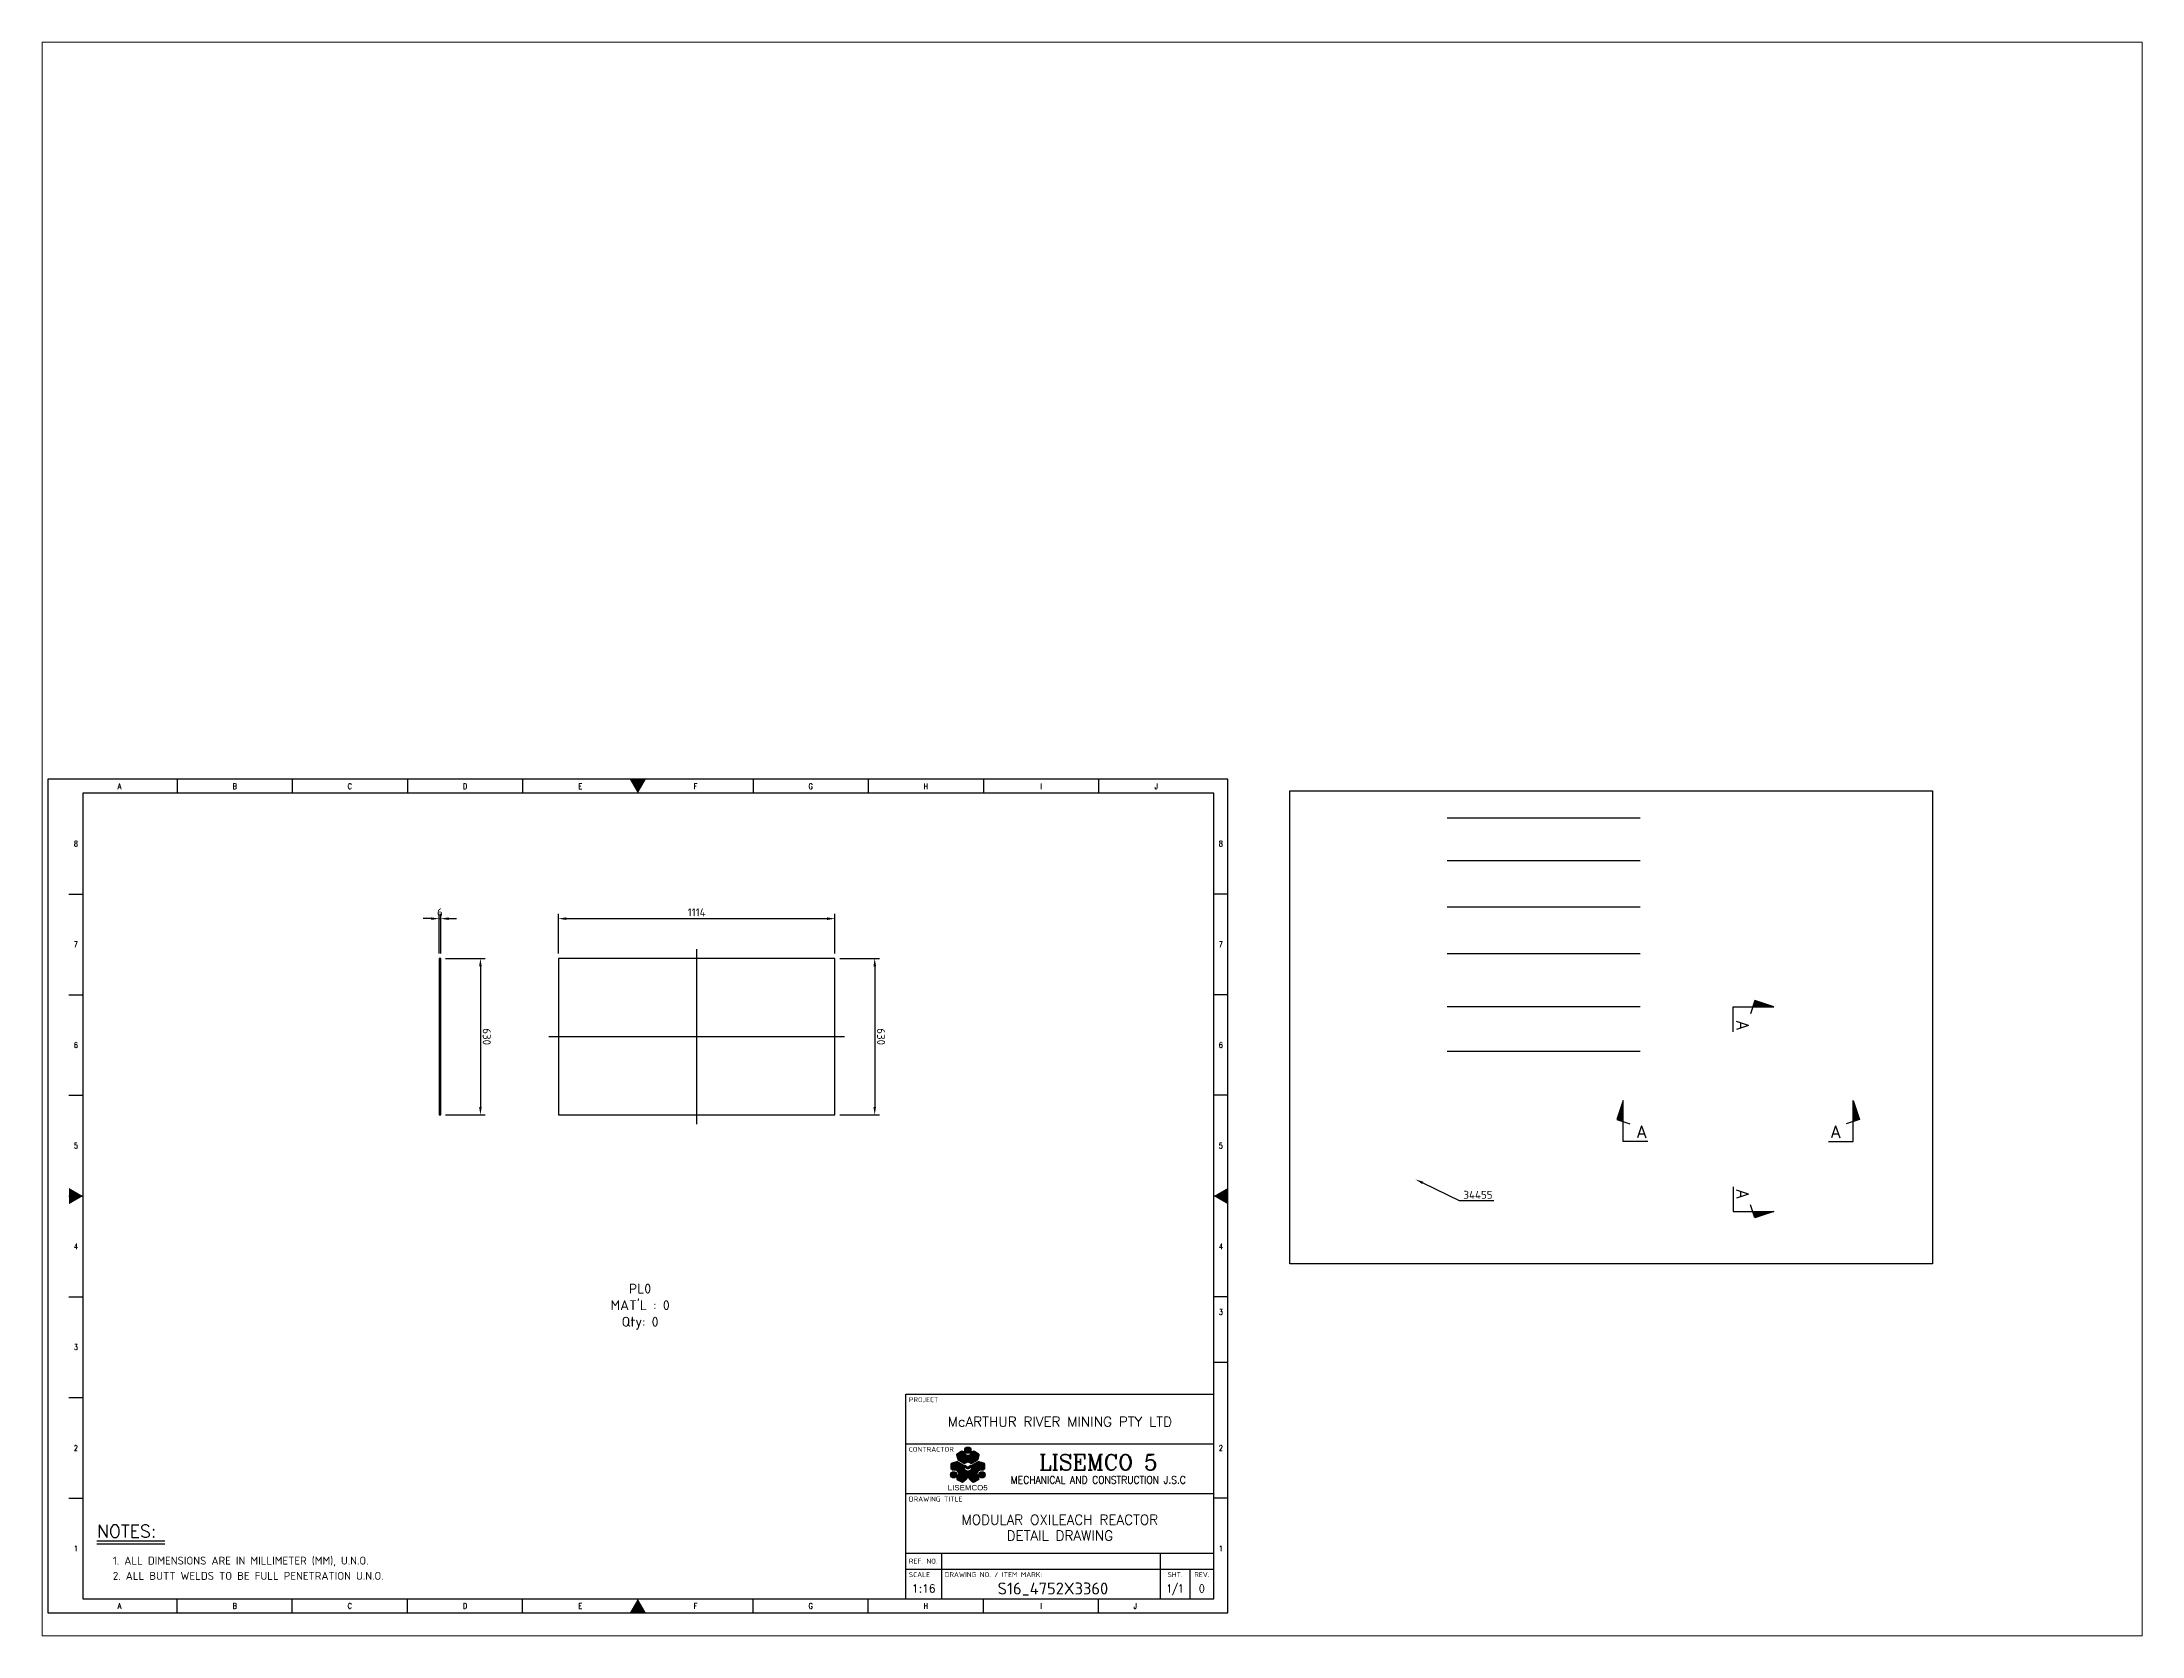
# Paper-space layout 'Layout1' of a CAD drawing. Header units: millimetres. Extents: x 26 to 231, y 20 to 176.
# The model-space entities are those that its viewports show. They can reach past a viewport. Long polylines and large blocks are cut down to what shows.
import ezdxf
from ezdxf import colors
from ezdxf.entities.mleader import LeaderData, LeaderLine
from ezdxf.enums import TextEntityAlignment as Align
from ezdxf.math import Vec2, Vec3

# ---------------------------------------------------------------- set-up
doc = ezdxf.new("R2010")
doc.units = ezdxf.units.MM
doc.header["$LTSCALE"] = 96
for name, pattern in [('CENTER', [2, 1.25, -0.25, 0.25, -0.25]), ('HIDDEN', [0.375, 0.25, -0.125]), ('PHANTOM', [2.5, 1.25, -0.25, 0.25, -0.25, 0.25, -0.25])]:
    doc.linetypes.add(name, pattern=pattern)
for name, color, linetype in [('1', 1, 'CENTER'), ('2', 2, 'HIDDEN'), ('3', 3, 'Continuous'), ('4', 4, 'Continuous'), ('6', 6, 'PHANTOM'), ('9', 9, 'Continuous'), ('M-Joint', 4, 'HIDDEN')]:
    doc.layers.add(name, color=color, linetype=linetype)
doc.styles.add('Arial Narrow', font='ARIALN.TTF')
doc.styles.add('ISOCP', font='isocpeur.ttf')
doc.styles.add('romanc', font='romanc.shx')
doc.styles.add('romand', font='romand.shx')
doc.styles.add('romans', font='romans.shx', dxfattribs={"width": 0.8})
doc.dimstyles.new('LT', dxfattribs={"dimscale": 16, "dimtxt": 2, "dimasz": 2, "dimexe": 1.2, "dimexo": 1.2, "dimgap": 0.6, "dimtad": 1, "dimdec": 0, "dimtxsty": 'ISOCP', "dimcen": 0, "dimclrt": 2, "dimazin": 2, "dimtfac": 1, "dimtdec": 0, "dimtix": 1, "dimtmove": 1, "dimatfit": 0})

# ---------------------------------------------------------------- blocks, each defined once
blk = doc.blocks.new('A$C0BBF6388')
at = {"layer": '3'}
blk.add_line((0, 0), (21.38, 0), dxfattribs=at)
at = {"layer": '4'}
blk.add_line((0, -1), (21.38, -1), dxfattribs=at)
at = {"layer": '2', "color": 2, "insert": (5, -5), "char_height": 2.5, "attachment_point": 1, "style": 'ISOCP'}
blk.add_mtext('\\pxsm1.15;1. ALL DIMENSIONS ARE IN MILLIMETER (MM), U.N.O.\\P2. ALL BUTT WELDS TO BE FULL PENETRATION U.N.O.', dxfattribs=at)
at = {"layer": '3', "style": 'romand'}
blk.add_text('NOTES:', height=4, dxfattribs=at).set_placement((0, 3), align=Align.MIDDLE_LEFT)
blk = doc.blocks.new('L5MC Logo')
at = {"layer": '3'}
h = blk.add_hatch(color=5, dxfattribs=at)
h.dxf.hatch_style = 1
h.paths.add_polyline_path([(-13.6, 5), (-33.3, 16.3, 0.198912), (-37.1, 16.8), (-52, 12.8, 0.329462), (-55.7, 8.2), (-56.3, -6.8, 0.392601), (-51.8, -11.9), (-38.7, -13.4, -0.238604), (-35, -15.8), (-31.2, -22.4, -0.238604), (-31, -26.9), (-36.2, -38.9, 0.392601), (-34, -45.3), (-20.8, -52.3, 0.329462), (-14.9, -51.5), (-4, -40.5, 0.198912), (-2.5, -37), (-2.5, -14.3, -0.467113)])
h = blk.add_hatch(color=5, dxfattribs=at)
h.dxf.hatch_style = 1
h.paths.add_polyline_path([(11.1, 9.3), (30.8, 20.7, 0.198912), (33.1, 23.7), (37.1, 38.6, 0.329462), (34.9, 44.2), (22.3, 52.1, 0.392601), (15.6, 50.8), (7.8, 40.2, -0.238604), (3.8, 38.2), (-3.8, 38.2, -0.238604), (-7.8, 40.2), (-15.6, 50.8, 0.392601), (-22.3, 52.1), (-34.9, 44.2, 0.329462), (-37.1, 38.6), (-33.1, 23.7, 0.198912), (-30.8, 20.7), (-11.1, 9.3, -0.467113)])
h = blk.add_hatch(color=1, dxfattribs=at)
h.dxf.hatch_style = 1
h.paths.add_polyline_path([(4.8, -5.2), (10.3, -1.1, 1), (7.3, 2.9), (3, -0.3, -0.334595), (-3, -0.3), (-7.3, 2.9, 1), (-10.3, -1.1), (-4.8, -5.2, 0.334595)])
h = blk.add_hatch(color=1, dxfattribs=at)
h.dxf.hatch_style = 1
h.paths.add_polyline_path([(10.5, 55.3, 1), (-10.5, 55.3, 1)])
h = blk.add_hatch(color=5, dxfattribs=at)
h.dxf.hatch_style = 1
h.paths.add_polyline_path([(2.5, -14.3), (2.5, -37, 0.198912), (4, -40.5), (14.9, -51.5, 0.329462), (20.8, -52.3), (34, -45.3, 0.392601), (36.2, -38.9), (31, -26.9, -0.238604), (31.2, -22.4), (35, -15.8, -0.238604), (38.7, -13.4), (51.8, -11.9, 0.392601), (56.3, -6.8), (55.7, 8.2, 0.329462), (52, 12.8), (37.1, 16.8, 0.198912), (33.3, 16.3), (13.6, 5, -0.467113)])
h = blk.add_hatch(color=1, dxfattribs=at)
h.dxf.hatch_style = 1
h.paths.add_polyline_path([(-37.3, -27.6, 1), (-58.3, -27.6, 1)])
h = blk.add_hatch(color=1, dxfattribs=at)
h.dxf.hatch_style = 1
h.paths.add_polyline_path([(37.3, -27.6, 1), (58.3, -27.6, 1)])
at = {"layer": '3', "color": 5}
for points in [[(-31.2, -22.4), (-35, -15.8, 0.238604), (-38.7, -13.4), (-51.8, -11.9, -0.392601), (-56.3, -6.8), (-55.7, 8.2, -0.329462), (-52, 12.8), (-37.1, 16.8, -0.198912), (-33.3, 16.3), (-13.6, 5, 0.467113), (-2.5, -14.3), (-2.5, -37, -0.198912), (-4, -40.5), (-14.9, -51.5, -0.329462), (-20.8, -52.3), (-34, -45.3, -0.392601), (-36.2, -38.9), (-31, -26.9, 0.238604)], [(-3.8, 38.2), (3.8, 38.2, 0.238604), (7.8, 40.2), (15.6, 50.8, -0.392601), (22.3, 52.1), (34.9, 44.2, -0.329462), (37.1, 38.6), (33.1, 23.7, -0.198912), (30.8, 20.7), (11.1, 9.3, 0.467113), (-11.1, 9.3), (-30.8, 20.7, -0.198912), (-33.1, 23.7), (-37.1, 38.6, -0.329462), (-34.9, 44.2), (-22.3, 52.1, -0.392601), (-15.6, 50.8), (-7.8, 40.2, 0.238604)], [(35, -15.8), (31.2, -22.4, 0.238604), (31, -26.9), (36.2, -38.9, -0.392601), (34, -45.3), (20.8, -52.3, -0.329462), (14.9, -51.5), (4, -40.5, -0.198912), (2.5, -37), (2.5, -14.3, 0.467113), (13.6, 5), (33.3, 16.3, -0.198912), (37.1, 16.8), (52, 12.8, -0.329462), (55.7, 8.2), (56.3, -6.8, -0.392601), (51.8, -11.9), (38.7, -13.4, 0.238604)]]:
    blk.add_lwpolyline(points, format="xyb", close=True, dxfattribs=at)
at = {"layer": '3', "color": 1}
blk.add_lwpolyline([(-3, -0.3), (-7.3, 2.9, 1), (-10.3, -1.1), (-4.8, -5.2, 0.334595), (4.8, -5.2), (10.3, -1.1, 1), (7.3, 2.9), (3, -0.3, -0.334595)], format="xyb", close=True, dxfattribs=at)
for centre in [(0, 55.3), (-47.8, -27.6), (47.8, -27.6)]:
    blk.add_circle(centre, 10.5, dxfattribs=at)
at = {"layer": '1', "style": 'Arial Narrow', "width": 1.295911}
blk.add_text('LISEMCO5', height=17.86, dxfattribs=at).set_placement((-67.5, -79.6), (66.5, -79.6), align=Align.FIT)
blk = doc.blocks.new('KHUNG TEN')
at = {"layer": '3'}
blk.add_lwpolyline([(-816, 10), (-10, 10), (-10, 584), (-816, 584)], close=True, dxfattribs=at)
at = {"layer": '4'}
for p, q in [((-748.9, 594), (-748.9, 584)), ((-666.8, 594), (-666.8, 584)), ((-584.7, 594), (-584.7, 584)), ((-502.6, 594), (-502.6, 584)), ((-420.5, 594), (-420.5, 584)), ((-338.4, 594), (-338.4, 584)), ((-256.3, 594), (-256.3, 584)), ((-174.2, 594), (-174.2, 584)), ((-92.1, 594), (-92.1, 584)), ((-826, 512.2), (-816, 512.2)), ((0, 512.2), (-10, 512.2)), ((-826, 440.5), (-816, 440.5)), ((0, 440.5), (-10, 440.5)), ((-826, 368.8), (-816, 368.8)), ((0, 368.8), (-10, 368.8)), ((-826, 297), (-816, 297)), ((0, 297), (-10, 297)), ((-826, 225.2), (-816, 225.2)), ((0, 225.2), (-10, 225.2)), ((0, 178.5), (-10, 178.5)), ((-826, 153.5), (-816, 153.5)), ((-826, 81.8), (-816, 81.8)), ((0, 81.8), (-10, 81.8)), ((-748.9, 0), (-748.9, 10)), ((-666.8, 0), (-666.8, 10)), ((-584.7, 0), (-584.7, 10)), ((-502.6, 0), (-502.6, 10)), ((-420.5, 0), (-420.5, 10)), ((-338.4, 0), (-338.4, 10)), ((-256.3, 0), (-256.3, 10)), ((-174.2, 0), (-174.2, 10)), ((-92.1, 0), (-92.1, 10))]:
    blk.add_line(p, q, dxfattribs=at)
blk.add_lwpolyline([(-841, 0), (0, 0), (0, 594), (-841, 594)], close=True, dxfattribs=at)
for points in [[(-420.5, 584), (-414.7, 594), (-420.5, 584), (-426.3, 594)], [(-816, 297), (-826, 291.2), (-816, 297), (-826, 302.8)], [(-10, 297), (0, 291.2), (-10, 297), (0, 302.8)], [(-420.5, 10), (-414.7, 0), (-420.5, 10), (-426.3, 0)]]:
    blk.add_solid(points, dxfattribs=at)
at = {"layer": '2', "style": 'romanc', "width": 0.8}
for s, p in [('A', (-789.9, 589)), ('B', (-707.8, 589)), ('C', (-625.8, 589)), ('D', (-543.6, 589)), ('E', (-461.5, 589)), ('F', (-379.4, 589)), ('G', (-297.3, 589)), ('H', (-215.2, 589)), ('I', (-133.1, 589)), ('J', (-51, 589)), ('8', (-821, 548.1)), ('8', (-5, 548.1)), ('7', (-821, 476.4)), ('7', (-5, 476.4)), ('6', (-821, 404.6)), ('6', (-5, 404.6)), ('5', (-821, 332.9)), ('5', (-5, 332.9)), ('4', (-821, 261.1)), ('4', (-5, 261.1)), ('3', (-5, 214.4)), ('3', (-821, 189.4)), ('2', (-821, 117.6)), ('2', (-5, 117.6)), ('1', (-821, 45.9)), ('1', (-5, 45.9)), ('A', (-789.9, 5)), ('B', (-707.8, 5)), ('C', (-625.8, 5)), ('D', (-543.6, 5)), ('E', (-461.5, 5)), ('F', (-379.4, 5)), ('G', (-297.3, 5)), ('H', (-215.2, 5)), ('I', (-133.1, 5)), ('J', (-66, 5))]:
    blk.add_text(s, height=4, dxfattribs=at).set_placement(p, align=Align.MIDDLE_CENTER)

msp = doc.modelspace()

# ---------------------------------------------------------------- hatches: boundary and pattern name
at = {"layer": '9'}
for points in [[(6866.3, 2439.5), (6951.5, 2439.5), (6874.9, 2465.1)], [(6344.1, 1977.9), (6344.1, 2063.1), (6318.6, 1986.6)], [(7270, 1977.9), (7270, 2063.1), (7295.5, 1986.6)], [(6866.3, 1615.5), (6951.5, 1615.5), (6874.9, 1590)]]:
    msp.add_hatch(color=256, dxfattribs=at).paths.add_polyline_path(points)

# ---------------------------------------------------------------- linework, layer by layer
msp.add_line((5635.5, 3201.1), (6412.4, 3201.1))
at = {"linetype": 'Continuous'}
for p, q in [((1582, 2635), (1576, 2635)), ((1576, 2635), (1576, 2005)), ((1582, 2005), (1582, 2635)), ((3170, 2635), (2056, 2635)), ((2056, 2635), (2056, 2005)), ((3170, 2005), (3170, 2635)), ((1576, 2005), (1582, 2005)), ((2056, 2005), (3170, 2005))]:
    msp.add_line(p, q, dxfattribs=at)
msp.add_lwpolyline([(5001.8, 3310.2), (7589.8, 3310.2), (7589.8, 1405.7), (5001.8, 1405.7)], close=True)
at = {"layer": '1', "linetype": 'CENTER'}
for p, q in [((2613, 1967.2), (2613, 2672.8)), ((2018.2, 2320), (3207.8, 2320))]:
    msp.add_line(p, q, dxfattribs=at)
at = {"layer": '1', "ltscale": 1.5}
msp.add_line((5635.5, 2655.4), (6412.4, 2655.4), dxfattribs=at)
at = {"layer": '2', "ltscale": 2}
msp.add_line((5635.5, 2842.5), (6412.4, 2842.5), dxfattribs=at)
at = {"layer": '3'}
for p, q in [((5635.5, 3028.5), (6412.4, 3028.5)), ((3455.5, 56.5), (3455.5, 880.5)), ((3455.5, 880.5), (4695.5, 880.5))]:
    msp.add_line(p, q, dxfattribs=at)
at = {"layer": '4'}
for p, q in [((3455.5, 680.5), (4695.5, 680.5)), ((3455.5, 480.5), (4695.5, 480.5)), ((3455.5, 240.5), (4695.5, 240.5)), ((3455.5, 176.5), (4695.5, 176.5)), ((3599.5, 240.5), (3599.5, 56.5)), ((4479.5, 240.5), (4479.5, 56.5)), ((4599.5, 176.5), (4599.5, 56.5))]:
    msp.add_line(p, q, dxfattribs=at)
at = {"layer": '6', "ltscale": 1.5}
msp.add_line((5635.5, 2441.5), (6412.4, 2441.5), dxfattribs=at)
at = {"layer": '9'}
for points in [[(6786.9, 2340), (6786.9, 2439.5), (6951.5, 2439.5), (6874.9, 2465.1), (6857, 2412.1)], [(6443.6, 1898.5), (6344.1, 1898.5), (6344.1, 2063.1), (6318.6, 1986.6), (6371.5, 1968.7)], [(7170.4, 1898.5), (7270, 1898.5), (7270, 2063.1), (7295.5, 1986.6), (7242.5, 1968.7)], [(6786.9, 1715.1), (6786.9, 1615.5), (6951.5, 1615.5), (6874.9, 1590), (6857, 1642.9)]]:
    msp.add_lwpolyline(points, dxfattribs=at)
at = {"layer": 'M-Joint', "ltscale": 2}
msp.add_line((5635.5, 2262.1), (6412.4, 2262.1), dxfattribs=at)

# ---------------------------------------------------------------- block references
at = {"xscale": 1.2, "yscale": 1.2, "zscale": 1.2}
msp.add_blockref('L5MC Logo', (3705.1, 589.1), dxfattribs=at)
at = {"layer": '1', "linetype": 'ByBlock', "xscale": 5.650416171224736, "yscale": 5.650416171224736, "zscale": 5.650416171224736}
msp.add_blockref('KHUNG TEN', (4752, 0), dxfattribs=at)
at = {"layer": '4', "xscale": 12.8, "yscale": 12.8, "zscale": 12.8}
msp.add_blockref('A$C0BBF6388', (197.9, 290.6), dxfattribs=at)

# ---------------------------------------------------------------- texts
at = {"layer": '2', "style": 'ISOCP'}
for s, p in [('PROJECT', (3467.5, 868.5)), ('CONTRACTOR', (3467.5, 668.5)), ('DRAWING TITLE', (3467.5, 468.5)), ('SCALE', (3467.5, 164.5)), ('DRAWING NO. / ITEM MARK:', (3611.5, 164.5))]:
    msp.add_text(s, height=20, dxfattribs=at).set_placement(p, align=Align.TOP_LEFT)
at = {"layer": '2', "color": 1, "style": 'romanc'}
for s, p in [('McARTHUR RIVER MINING PTY LTD', (4075.5, 770)), ('MODULAR OXILEACH REACTOR', (4075.5, 375.3))]:
    msp.add_text(s, height=40, dxfattribs=at).set_placement(p, align=Align.MIDDLE_CENTER)
at = {"layer": '2'}
for s, height, style, p in [('DETAIL DRAWING', 40, 'romanc', (4075.5, 311.3)), ('S16_4752X3360', 48, 'ISOCP', (4047.5, 98.5))]:
    msp.add_text(s, height=height, dxfattribs=dict(at, style=style)).set_placement(p, align=Align.MIDDLE_CENTER)
at = {"layer": '2', "style": 'ISOCP'}
msp.add_text('REF. NO.', height=20, dxfattribs=at).set_placement((3467.5, 208.5), align=Align.MIDDLE_LEFT)
for s, p in [('SHT.', (4539.5, 164.5)), ('REV.', (4647.5, 164.5))]:
    msp.add_text(s, height=20, dxfattribs=at).set_placement(p, align=Align.TOP_CENTER)
at = {"layer": '2', "insert": (1664, 1325.7), "char_height": 40, "attachment_point": 1, "style": 'ISOCP'}
msp.add_mtext_dynamic_manual_height_columns("\\A1;\\pxqc;{\\C2;PL0\\PMAT'L : 0\\PQty: 0}", width=1442.009, gutter_width=200, heights=[0], dxfattribs=at)
at = {"layer": '3', "style": 'romanc'}
msp.add_text('LISEMCO 5', height=64, dxfattribs=at).set_placement((4230.5, 638.4), align=Align.TOP_CENTER)
at = {"layer": '3', "style": 'romanc', "width": 0.9}
msp.add_text('MECHANICAL AND CONSTRUCTION J.S.C', height=30, dxfattribs=at).set_placement((4230.5, 550.4), align=Align.TOP_CENTER)
at = {"layer": '3', "style": 'romanc'}
msp.add_text('1:16', height=32, dxfattribs=at).set_placement((3527.5, 98.5), align=Align.MIDDLE_CENTER)
at = {"layer": '3', "style": 'romans', "width": 0.8}
for s, p in [('1/1', (4539.5, 98.5)), ('0', (4647.5, 98.5))]:
    msp.add_text(s, height=32, dxfattribs=at).set_placement(p, align=Align.MIDDLE_CENTER)
at = {"layer": '9', "style": 'romand'}
for p in [(6801, 2346.6), (6801, 1667.3)]:
    msp.add_text('A', height=48, rotation=270, dxfattribs=at).set_placement(p, align=Align.RIGHT)
for p in [(6437.1, 1912.7), (7218.1, 1912.7)]:
    msp.add_text('A', height=48, dxfattribs=at).set_placement(p, align=Align.RIGHT)

# ---------------------------------------------------------------- dimensions: what is measured, and where the dimension line sits
at = {"layer": '4', "linetype": 'Continuous'}
for base, p1, p2 in [((1576, 2795), (1576, 2635), (1582, 2635)), ((2056, 2795), (2056, 2635), (3170, 2635))]:
    msp.add_linear_dim(base=base, p1=p1, p2=p2, dimstyle='LT', dxfattribs=at).render()
for base, p1, p2 in [((1742, 2635), (1582, 2635), (1582, 2005)), ((3330, 2635), (3170, 2635), (3170, 2005))]:
    msp.add_linear_dim(base=base, p1=p1, p2=p2, angle=270, dimstyle='LT', dxfattribs=at).render()

# ---------------------------------------------------------------- leaders
at = {"layer": '9'}
ml = msp.add_multileader_mtext('Standard', dxfattribs=at)
ml.set_content('34455', color=2, style='ISOCP')
ml.set_leader_properties(color=4)
ml.build(insert=Vec2(0, 0))
ml.multileader.update_dxf_attribs({"text_left_attachment_type": 5, "text_right_attachment_type": 5, "dogleg_length": 0.36, "arrow_head_size": 32})
ctx = ml.context
ctx.base_point, ctx.char_height, ctx.arrow_head_size, ctx.landing_gap_size, ctx.plane_origin = Vec3(5688.8, 1660.9), 32, 32, 12, Vec3(5508.1, 1937.4)
ctx.left_attachment, ctx.right_attachment = 5, 5
notes = []
notes.append((ctx, [(0, (1, 1, 0), (5683, 1660.9), (1, 0), 5.76, [(0, [(5508.1, 1745.4)], 0, [])])]))
ctx.mtext.insert, ctx.mtext.flow_direction = Vec3(5700.8, 1699.3), 5
for ctx, leaders in notes:
    for number, flags, end, landing, length, lines in leaders:
        leader = LeaderData()
        leader.index, (leader.has_last_leader_line, leader.has_dogleg_vector, leader.attachment_direction) = number, flags
        leader.last_leader_point, leader.dogleg_vector, leader.dogleg_length = Vec3(end), Vec3(landing), length
        for number, points, colour, breaks in lines:
            line = LeaderLine()
            line.index, line.vertices, line.color, line.breaks = number, Vec3.list(points), colors.encode_raw_color(colour), breaks
            leader.lines.append(line)
        ctx.leaders.append(leader)

psp = doc.layouts.get("Layout1")

# ---------------------------------------------------------------- viewports
at = {"layer": '9', "view_target_point": (604.54, 120.06)}
psp.add_viewport(center=(128.5, 97.5), size=(205.6, 156), view_center_point=(3600.46, 2995.63), view_height=6416.8437, dxfattribs=at)

doc.saveas('drawing.dxf')
